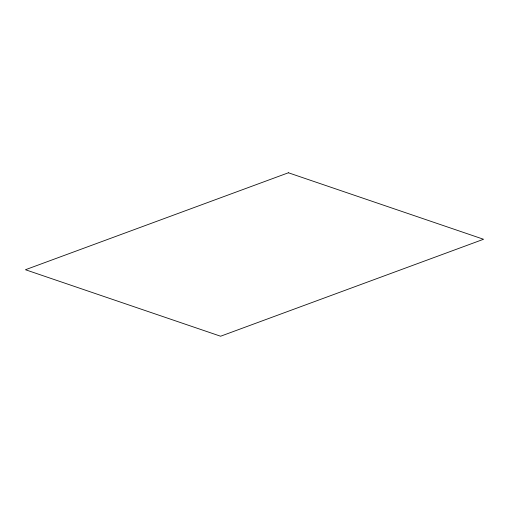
<?xml version="1.0" encoding="UTF-8"?>
<svg xmlns="http://www.w3.org/2000/svg" width="509" height="509" viewBox="0 0 509 509"><rect width="100%" height="100%" fill="white"/><g stroke="black" fill="none" stroke-linecap="round" stroke-linejoin="round"><path stroke-width="0.76" d="M288.399 172.774L25.45 269.732L220.601 336.226L483.55 239.268L288.399 172.774"/></g></svg>
